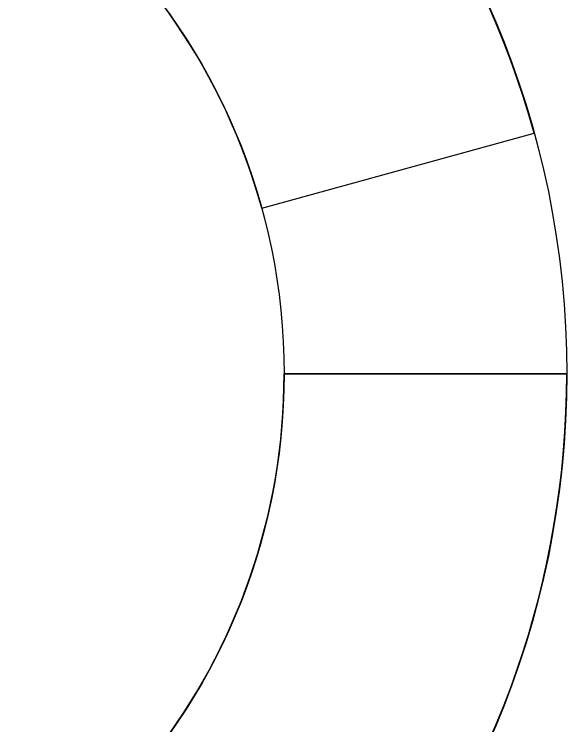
# Model space of a CAD drawing. Header units: millimetres. Extents: x 496 to 139339, y -41630 to 84383.
# Drawn here: x 34107 to 35085, y -36622 to -35364 of the extents above; entities that cross this region are included whole.
import ezdxf

# ---------------------------------------------------------------- set-up
doc = ezdxf.new("R2010")
doc.units = ezdxf.units.MM
doc.layers.add('площадь', color=2, linetype='Continuous', lineweight=25, plot=False)
doc.layers.add('территория', color=74, linetype='Continuous', lineweight=25)

msp = doc.modelspace()

# ---------------------------------------------------------------- linework, layer by layer
at = {"layer": 'площадь'}
for radius in [1600, 1100]:
    msp.add_circle((33485, -35999.7), radius, dxfattribs=at)
at = {"layer": 'территория'}
for p, q in [((34545.3, -35706.9), (35027.3, -35573.8)), ((35085, -35999.7), (34585, -35999.7)), ((34585, -35999.7), (35085, -35999.7))]:
    msp.add_line(p, q, dxfattribs=at)
for radius, start, end in [(1600, 15.4393, 90), (1100, 15.4393, 90), (1100, 284.5023, 0), (1600, 284.5023, 0)]:
    msp.add_arc((33485, -35999.7), radius, start, end, dxfattribs=at)

doc.saveas('drawing.dxf')
